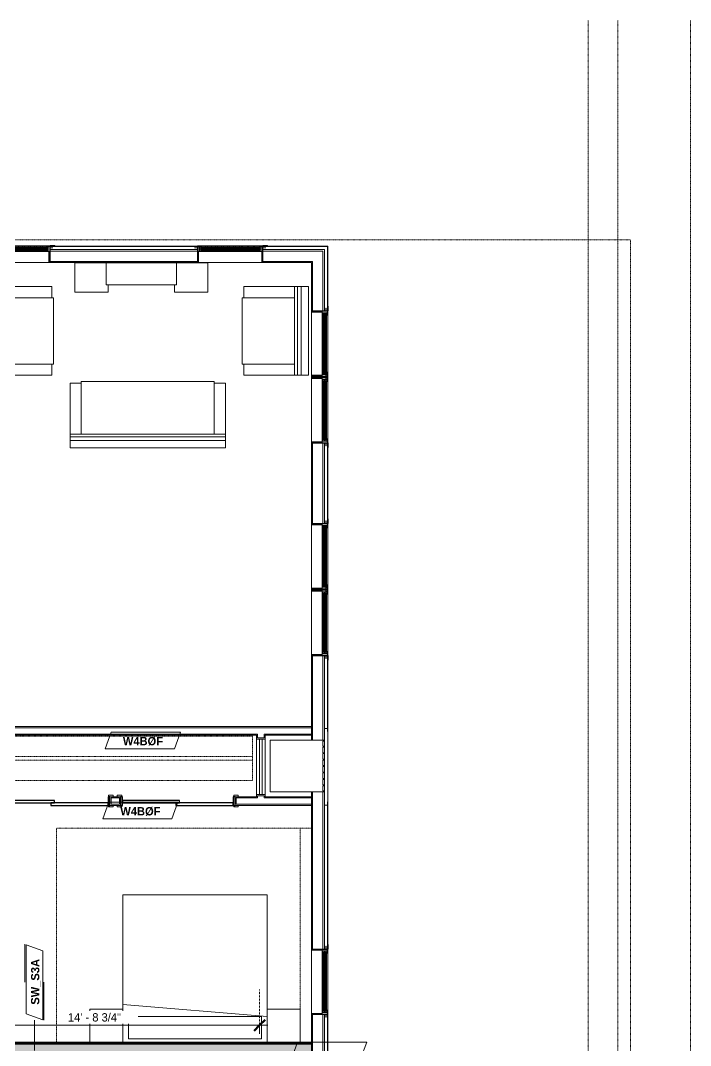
# Model space of a CAD drawing. Header units: inches. Extents: x -4010 to -1872, y 9846 to 12241.
# Drawn here: x -2234 to -1872, y 11686 to 12241 of the extents above; entities that cross this region are included whole.
import ezdxf

# ---------------------------------------------------------------- set-up
doc = ezdxf.new("R2010")
doc.units = ezdxf.units.IN
doc.header["$MEASUREMENT"] = 0
for name, pattern in [('Aligning Line 1_8_', [0.25, 0.125, -0.125]), ('Aligning Line 1_8__2_', [0.25, 0.125, -0.125]), ('Dash', [0.25, 0.125, -0.125]), ('Dash 3_32_', [0.1875, 0.09375, -0.09375])]:
    doc.linetypes.add(name, pattern=pattern)
for name, color, linetype, lineweight in [('0-1', 7, 'Continuous', 5), ('0-2', 7, 'Continuous', 9), ('A-ANNO-DIMS', 211, 'Continuous', 9), ('A-ANNO-DIMS-48', 211, 'Continuous', 9), ('A-DETL-1', 90, 'Dash 3_32_', 18), ('A-DETL-GENF-HDLN-1', 7, 'Dash', 9), ('A-DETL-GENF-HDLN-2', 1, 'Continuous', 18), ('A-DOOR-3', 31, 'Continuous', 9), ('A-DOOR-4', 31, 'Continuous', 30), ('A-DOOR-FRAM-3', 31, 'Continuous', 30), ('A-GENM-1', 7, 'Continuous', 9), ('A-GLAZ', 151, 'Continuous', 18), ('A-GLAZ-1', 10, 'Continuous', 30), ('A-GLAZ-2', 7, 'Continuous', 9), ('A-WALL', 113, 'Continuous', 18), ('A-WALL-1', 7, 'Continuous', 9), ('A-WALL-2', 250, 'Continuous', 18), ('A-WALL-3', 113, 'Continuous', 9), ('A-WALL-IDEN', 211, 'Continuous', 9), ('G-ANNO-SYMB-1', 147, 'Aligning Line 1_8_', 9), ('G-ANNO-SYMB-2', 147, 'Aligning Line 1_8__2_', 9), ('I-FURN', 30, 'Continuous', 9), ('I-FURN-HDLN', 30, 'Dash', 9), ('I-WALL-2', 241, 'Continuous', 5), ('I-WALL-3', 7, 'Continuous', 9), ('Q-CASE', 31, 'Continuous', 9), ('Q-CASE-HDLN', 31, 'Dash', 9)]:
    doc.layers.add(name, color=color, linetype=linetype, lineweight=lineweight)
doc.styles.add('Century Gothic', font='ufonts.com_century-gothic.ttf', dxfattribs={"height": 4.5})
doc.styles.add('Century Gothic_B', font='GOTHICB.TTF', dxfattribs={"height": 4.5})
doc.dimstyles.new('OD_1__HACK_2', dxfattribs={"dimscale": 12, "dimtxt": 4.698757, "dimasz": 0.5, "dimexe": 0.375, "dimexo": 0.25, "dimgap": 0.0625, "dimtad": 1, "dimdec": 4, "dimrnd": 0.0625, "dimzin": 3, "dimdsep": 46, "dimlunit": 4, "dimtxsty": 'Century Gothic', "dimblk1": 'OBLIQUE', "dimblk2": 'OBLIQUE', "dimsah": 1, "dimcen": 0.09, "dimdle": 0.375, "dimazin": 0, "dimtfac": 1, "dimtdec": 4, "dimtix": 1, "dimtmove": 0, "dimatfit": 3, "dimfxl": 1, "dimtvp": 1, "dimtfill": 1, "dimfrac": 2, "dimtolj": 1, "dimtzin": 0, "dimarcsym": 2})

# ---------------------------------------------------------------- blocks, each defined once
blk = doc.blocks.new('Perforated Panel at Magic-Pak - hvac panel - 3rd floor-2505075-UNITS PLANS - 3RD FLOOR')
at = {"layer": 'A-GLAZ-2'}
for p, q in [((19.01, 4.44), (-19.01, 4.44)), ((-19.01, 4.37), (19.01, 4.37))]:
    blk.add_line(p, q, dxfattribs=at)
blk = doc.blocks.new('Window-Double_Hung-Marvin-Essential - ESDH3066 - 3rd floor-3033826-UNITS PLANS - 3RD FLOOR')
at = {"layer": 'A-DETL-GENF-HDLN-1'}
blk.add_line((16.1, 4.47), (-16.5, 4.47), dxfattribs=at)
at = {"layer": 'A-DETL-GENF-HDLN-2'}
for p, q in [((-19.25, 3.48), (-19.25, 3.44)), ((-17.75, 3.48), (-19.25, 3.48)), ((-19.25, 3.44), (-17.9, 3.44)), ((-17.9, 3.44), (-17.9, 3.33)), ((-17.9, 3.33), (-17.75, 3.33)), ((-17.75, 4.53), (-17.16, 4.53)), ((-17.75, 4.53), (-17.75, 1.44)), ((-16.72, 1.44), (-17.75, 1.44)), ((-17.08, 4.12), (-17.16, 4.53)), ((-17.13, 1.41), (-17.13, -4.44)), ((-17.08, 4.12), (-16.19, 4.12)), ((-16.85, 4.5), (-16.85, 4.12)), ((-16.3, 4.5), (-16.85, 4.5)), ((-16.38, 4.02), (-16.72, 4.02)), ((-16.72, 4.02), (-16.72, 1.44)), ((-15.34, 3.94), (-16.56, 3.94)), ((-16.56, 3), (-16.56, 3.94)), ((-16.56, 3), (-15.34, 3)), ((-15.34, 2.72), (-16.56, 2.72)), ((-16.56, 1.78), (-16.56, 2.72)), ((-16.56, 1.78), (-15.34, 1.78)), ((-16.38, 4.12), (-16.38, 4.02)), ((-16.3, 4.26), (-16.3, 4.5)), ((-16.18, 4.26), (-16.3, 4.26)), ((-16.19, 4.22), (-16.1, 4.22)), ((-16.19, 4.12), (-16.19, 4.22)), ((-16.18, 4.47), (-16.1, 4.47)), ((-16.18, 4.47), (-16.18, 4.26)), ((-16.1, 4.22), (-16.1, 4.47)), ((-15.94, 3.12), (-15.94, 3.84)), ((-15.94, 3.84), (-15.28, 3.84)), ((-15.28, 3.12), (-15.94, 3.12)), ((-15.94, 1.9), (-15.94, 2.62)), ((-15.94, 2.62), (-15.28, 2.62)), ((-15.28, 1.9), (-15.94, 1.9)), ((-15.84, 3.13), (-15.84, 3.82)), ((-15.84, 1.91), (-15.84, 2.6)), ((-15.54, 3.26), (-15.54, 3.7)), ((-15.54, 2.04), (-15.54, 2.48)), ((-15.34, 3.94), (-15.28, 3.88)), ((-15.34, 3), (-15.28, 3.06)), ((-15.34, 2.72), (-15.28, 2.66)), ((-15.34, 1.78), (-15.28, 1.84)), ((-15.28, 3.84), (-15.28, 3.88)), ((-15.28, 3.06), (-15.28, 3.12)), ((-15.28, 2.62), (-15.28, 2.66)), ((-15.28, 1.84), (-15.28, 1.9)), ((15.34, 3.94), (15.28, 3.88)), ((15.28, 3.84), (15.28, 3.88)), ((15.94, 3.84), (15.28, 3.84)), ((15.28, 3.06), (15.28, 3.12)), ((15.28, 3.12), (15.94, 3.12)), ((15.34, 3), (15.28, 3.06)), ((15.34, 2.72), (15.28, 2.66)), ((15.28, 2.62), (15.28, 2.66)), ((15.94, 2.62), (15.28, 2.62)), ((15.28, 1.84), (15.28, 1.9)), ((15.28, 1.9), (15.94, 1.9)), ((15.34, 1.78), (15.28, 1.84)), ((15.34, 3.94), (16.56, 3.94)), ((16.56, 3), (15.34, 3)), ((15.34, 2.72), (16.56, 2.72)), ((16.56, 1.78), (15.34, 1.78)), ((15.54, 3.26), (15.54, 3.7)), ((15.54, 2.04), (15.54, 2.48)), ((15.84, 3.13), (15.84, 3.82)), ((15.84, 1.91), (15.84, 2.6)), ((15.94, 3.12), (15.94, 3.84)), ((15.94, 1.9), (15.94, 2.62)), ((16.18, 4.47), (16.1, 4.47)), ((16.1, 4.22), (16.1, 4.47)), ((16.19, 4.22), (16.1, 4.22)), ((16.18, 4.47), (16.18, 4.26)), ((16.18, 4.26), (16.3, 4.26)), ((16.19, 4.12), (16.19, 4.22)), ((17.08, 4.12), (16.19, 4.12)), ((16.3, 4.26), (16.3, 4.5)), ((16.3, 4.5), (16.85, 4.5)), ((16.38, 4.12), (16.38, 4.02)), ((16.38, 4.02), (16.72, 4.02)), ((16.56, 3), (16.56, 3.94)), ((16.56, 1.78), (16.56, 2.72)), ((16.72, 4.02), (16.72, 1.44)), ((16.72, 1.44), (17.75, 1.44)), ((16.85, 4.5), (16.85, 4.12)), ((17.08, 4.12), (17.16, 4.53)), ((17.12, -4.44), (17.12, 1.41)), ((17.75, 4.53), (17.16, 4.53)), ((17.75, 4.53), (17.75, 1.44)), ((17.75, 3.48), (19.25, 3.48)), ((17.9, 3.33), (17.75, 3.33)), ((17.9, 3.44), (17.9, 3.33)), ((19.25, 3.44), (17.9, 3.44)), ((19.25, 3.48), (19.25, 3.44)), ((-17.13, -4.44), (-17.75, -4.44)), ((17.12, -4.44), (17.75, -4.44))]:
    blk.add_line(p, q, dxfattribs=at)
at = {"layer": 'A-GLAZ'}
for p, q in [((15.84, 3.82), (-15.84, 3.82)), ((15.84, 3.7), (-15.84, 3.7)), ((15.84, 3.26), (-15.84, 3.26)), ((15.84, 3.13), (-15.84, 3.13)), ((15.84, 2.6), (-15.84, 2.6)), ((15.84, 2.48), (-15.84, 2.48)), ((15.84, 2.04), (-15.84, 2.04)), ((15.84, 1.91), (-15.84, 1.91))]:
    blk.add_line(p, q, dxfattribs=at)
at = {"layer": 'A-GLAZ-1'}
for p, q in [((-17.75, 4.53), (-17.75, 1.44)), ((-17.75, 1.41), (-17.75, -4.44)), ((17.75, 1.44), (17.75, 4.53)), ((17.75, -4.44), (17.75, 1.41))]:
    blk.add_line(p, q, dxfattribs=at)
at = {"layer": 'A-GLAZ-2'}
for p, q in [((17.75, 4.53), (-17.75, 4.53)), ((-17.75, 1.44), (17.75, 1.44)), ((20.27, 4.69), (17.75, 4.69)), ((17.75, 4.69), (17.75, 4.53)), ((17.75, 4.44), (20.27, 4.44)), ((20.27, 4.44), (20.27, 4.69)), ((-17.75, -4.44), (17.75, -4.44))]:
    blk.add_line(p, q, dxfattribs=at)
blk = doc.blocks.new('V-Series_EWC4_SPVU_RFA_2015 - 2ND AND 3RD FLOOR-2226480-UNITS PLANS - 3RD FLOOR')
at = {"layer": 'A-GENM-1'}
for p, q in [((-3829.54, 11738.59), (-3858.97, 11738.59)), ((-3858.97, 11738.59), (-3858.97, 11738.15)), ((-3858.97, 11735.36), (-3858.97, 11738.15)), ((-3858.97, 11738.15), (-3857.97, 11738.15)), ((-3857.97, 11738.15), (-3857.97, 11735.36)), ((-3829.54, 11710.71), (-3829.54, 11738.59)), ((-3857.97, 11735.36), (-3858.97, 11735.36)), ((-3858.97, 11735.36), (-3858.97, 11734.86)), ((-3858.97, 11731.87), (-3858.97, 11734.86)), ((-3858.97, 11734.86), (-3857.97, 11734.86)), ((-3857.97, 11731.87), (-3858.97, 11731.87)), ((-3858.97, 11731.87), (-3858.97, 11731.37)), ((-3858.97, 11728.39), (-3858.97, 11731.37)), ((-3858.97, 11731.37), (-3857.97, 11731.37)), ((-3857.97, 11734.86), (-3857.97, 11731.87)), ((-3857.97, 11731.37), (-3857.97, 11728.39)), ((-3857.97, 11728.39), (-3858.97, 11728.39)), ((-3858.97, 11728.39), (-3858.97, 11727.89)), ((-3858.97, 11724.9), (-3858.97, 11727.89)), ((-3858.97, 11727.89), (-3857.97, 11727.89)), ((-3857.97, 11727.89), (-3857.97, 11724.9)), ((-3857.97, 11724.9), (-3858.97, 11724.9)), ((-3858.97, 11724.9), (-3858.97, 11724.4)), ((-3858.97, 11721.42), (-3858.97, 11724.4)), ((-3858.97, 11724.4), (-3857.97, 11724.4)), ((-3857.97, 11721.42), (-3858.97, 11721.42)), ((-3858.97, 11721.42), (-3858.97, 11720.92)), ((-3858.97, 11717.93), (-3858.97, 11720.92)), ((-3858.97, 11720.92), (-3857.97, 11720.92)), ((-3857.97, 11724.4), (-3857.97, 11721.42)), ((-3857.97, 11720.92), (-3857.97, 11717.93)), ((-3857.97, 11717.93), (-3858.97, 11717.93)), ((-3858.97, 11717.93), (-3858.97, 11717.43)), ((-3858.97, 11714.45), (-3858.97, 11717.43)), ((-3858.97, 11717.43), (-3857.97, 11717.43)), ((-3857.97, 11714.45), (-3858.97, 11714.45)), ((-3858.97, 11714.45), (-3858.97, 11713.95)), ((-3857.97, 11717.43), (-3857.97, 11714.45)), ((-3858.97, 11711.15), (-3858.97, 11713.95)), ((-3858.97, 11713.95), (-3857.97, 11713.95)), ((-3857.97, 11711.15), (-3858.97, 11711.15)), ((-3858.97, 11711.15), (-3858.97, 11710.71)), ((-3858.97, 11710.71), (-3829.54, 11710.71)), ((-3857.97, 11713.95), (-3857.97, 11711.15))]:
    blk.add_line(p, q, dxfattribs=at)
blk = doc.blocks.new('Window-Double_Hung-Marvin-Essential - ESDH3066 - 3rd floor-3033828-UNITS PLANS - 3RD FLOOR')
at = {"layer": 'A-DETL-GENF-HDLN-1'}
blk.add_line((16.1, -4.47), (-16.5, -4.47), dxfattribs=at)
at = {"layer": 'A-DETL-GENF-HDLN-2'}
for p, q in [((-17.13, 4.44), (-17.75, 4.44)), ((-17.13, -1.41), (-17.13, 4.44)), ((17.12, 4.44), (17.75, 4.44)), ((17.12, 4.44), (17.12, -1.41)), ((-19.25, -3.48), (-19.25, -3.44)), ((-19.25, -3.44), (-17.9, -3.44)), ((-17.75, -3.48), (-19.25, -3.48)), ((-17.9, -3.44), (-17.9, -3.33)), ((-17.9, -3.33), (-17.75, -3.33)), ((-16.72, -1.44), (-17.75, -1.44)), ((-17.75, -4.53), (-17.75, -1.44)), ((-17.75, -4.53), (-17.16, -4.53)), ((-17.08, -4.12), (-17.16, -4.53)), ((-17.08, -4.12), (-16.19, -4.12)), ((-16.85, -4.5), (-16.85, -4.12)), ((-16.3, -4.5), (-16.85, -4.5)), ((-16.72, -4.02), (-16.72, -1.44)), ((-16.38, -4.02), (-16.72, -4.02)), ((-16.56, -1.78), (-15.34, -1.78)), ((-16.56, -1.78), (-16.56, -2.72)), ((-15.34, -2.72), (-16.56, -2.72)), ((-16.56, -3), (-15.34, -3)), ((-16.56, -3), (-16.56, -3.94)), ((-15.34, -3.94), (-16.56, -3.94)), ((-16.38, -4.12), (-16.38, -4.02)), ((-16.18, -4.26), (-16.3, -4.26)), ((-16.3, -4.26), (-16.3, -4.5)), ((-16.19, -4.12), (-16.19, -4.22)), ((-16.19, -4.22), (-16.1, -4.22)), ((-16.18, -4.47), (-16.18, -4.26)), ((-16.18, -4.47), (-16.1, -4.47)), ((-16.1, -4.22), (-16.1, -4.47)), ((-15.28, -1.9), (-15.94, -1.9)), ((-15.94, -1.9), (-15.94, -2.62)), ((-15.94, -2.62), (-15.28, -2.62)), ((-15.28, -3.12), (-15.94, -3.12)), ((-15.94, -3.12), (-15.94, -3.84)), ((-15.94, -3.84), (-15.28, -3.84)), ((-15.84, -1.91), (-15.84, -2.6)), ((-15.84, -3.13), (-15.84, -3.82)), ((-15.54, -2.04), (-15.54, -2.48)), ((-15.54, -3.26), (-15.54, -3.7)), ((-15.34, -1.78), (-15.28, -1.84)), ((-15.34, -2.72), (-15.28, -2.66)), ((-15.34, -3), (-15.28, -3.06)), ((-15.34, -3.94), (-15.28, -3.88)), ((-15.28, -1.84), (-15.28, -1.9)), ((-15.28, -2.62), (-15.28, -2.66)), ((-15.28, -3.06), (-15.28, -3.12)), ((-15.28, -3.84), (-15.28, -3.88)), ((15.34, -1.78), (15.28, -1.84)), ((15.28, -1.84), (15.28, -1.9)), ((15.28, -1.9), (15.94, -1.9)), ((15.28, -2.62), (15.28, -2.66)), ((15.94, -2.62), (15.28, -2.62)), ((15.34, -2.72), (15.28, -2.66)), ((15.34, -3), (15.28, -3.06)), ((15.28, -3.06), (15.28, -3.12)), ((15.28, -3.12), (15.94, -3.12)), ((15.28, -3.84), (15.28, -3.88)), ((15.94, -3.84), (15.28, -3.84)), ((15.34, -3.94), (15.28, -3.88)), ((16.56, -1.78), (15.34, -1.78)), ((15.34, -2.72), (16.56, -2.72)), ((16.56, -3), (15.34, -3)), ((15.34, -3.94), (16.56, -3.94)), ((15.54, -2.04), (15.54, -2.48)), ((15.54, -3.26), (15.54, -3.7)), ((15.84, -1.91), (15.84, -2.6)), ((15.84, -3.13), (15.84, -3.82)), ((15.94, -1.9), (15.94, -2.62)), ((15.94, -3.12), (15.94, -3.84)), ((16.19, -4.22), (16.1, -4.22)), ((16.1, -4.22), (16.1, -4.47)), ((16.18, -4.47), (16.1, -4.47)), ((16.18, -4.47), (16.18, -4.26)), ((16.18, -4.26), (16.3, -4.26)), ((17.08, -4.12), (16.19, -4.12)), ((16.19, -4.12), (16.19, -4.22)), ((16.3, -4.26), (16.3, -4.5)), ((16.3, -4.5), (16.85, -4.5)), ((16.38, -4.12), (16.38, -4.02)), ((16.38, -4.02), (16.72, -4.02)), ((16.56, -1.78), (16.56, -2.72)), ((16.56, -3), (16.56, -3.94)), ((16.72, -4.02), (16.72, -1.44)), ((16.72, -1.44), (17.75, -1.44)), ((16.85, -4.5), (16.85, -4.12)), ((17.08, -4.12), (17.16, -4.53)), ((17.75, -4.53), (17.16, -4.53)), ((17.75, -4.53), (17.75, -1.44)), ((17.9, -3.33), (17.75, -3.33)), ((17.75, -3.48), (19.25, -3.48)), ((17.9, -3.44), (17.9, -3.33)), ((19.25, -3.44), (17.9, -3.44)), ((19.25, -3.48), (19.25, -3.44))]:
    blk.add_line(p, q, dxfattribs=at)
at = {"layer": 'A-GLAZ'}
for p, q in [((15.84, -1.91), (-15.84, -1.91)), ((15.84, -2.04), (-15.84, -2.04)), ((15.84, -2.48), (-15.84, -2.48)), ((15.84, -2.6), (-15.84, -2.6)), ((15.84, -3.13), (-15.84, -3.13)), ((15.84, -3.26), (-15.84, -3.26)), ((15.84, -3.7), (-15.84, -3.7)), ((15.84, -3.82), (-15.84, -3.82))]:
    blk.add_line(p, q, dxfattribs=at)
at = {"layer": 'A-GLAZ-1'}
for p, q in [((-17.75, -1.41), (-17.75, 4.44)), ((17.75, 4.44), (17.75, -1.41)), ((-17.75, -4.53), (-17.75, -1.44)), ((17.75, -1.44), (17.75, -4.53))]:
    blk.add_line(p, q, dxfattribs=at)
at = {"layer": 'A-GLAZ-2'}
for p, q in [((-17.75, 4.44), (17.75, 4.44)), ((-17.75, -1.44), (17.75, -1.44)), ((17.75, -4.53), (-17.75, -4.53)), ((17.75, -4.44), (20.27, -4.44)), ((17.75, -4.69), (17.75, -4.53)), ((20.27, -4.69), (17.75, -4.69)), ((20.27, -4.44), (20.27, -4.69))]:
    blk.add_line(p, q, dxfattribs=at)
blk = doc.blocks.new('CTR - 1st Phase - Shell_rvt-1-UNITS PLANS - 3RD FLOOR')
at = {"layer": 'A-WALL-1'}
for p, q in [((-2218.23, 12115.59), (-2218.23, 12115.56)), ((-2138.53, 12118.59), (-2215.71, 12118.59)), ((-2138.53, 12115.56), (-2138.53, 12115.59)), ((-2103.03, 12115.59), (-2103.03, 12115.56)), ((-2067.92, 12118.59), (-2100.51, 12118.59)), ((-2067.92, 12118.34), (-2067.92, 12118.59)), ((-2067.92, 12109.71), (-2067.92, 12118.34)), ((-2218.23, 12109.71), (-2187.87, 12109.71)), ((-2149.87, 12109.71), (-2138.53, 12109.71)), ((-2103.03, 12109.71), (-2076.8, 12109.71)), ((-2076.8, 12109.71), (-2076.8, 12083.48)), ((-2067.92, 12086), (-2067.92, 12109.71)), ((-2070.95, 12083.48), (-2070.92, 12083.48)), ((-2076.8, 12047.98), (-2076.8, 12047.48)), ((-2070.92, 12047.98), (-2070.95, 12047.98)), ((-2070.95, 12047.48), (-2070.92, 12047.48)), ((-2067.92, 12047.48), (-2067.92, 12047.98)), ((-2076.8, 12011.98), (-2076.8, 11968.28)), ((-2070.92, 12011.98), (-2070.95, 12011.98)), ((-2067.92, 11970.8), (-2067.92, 12009.46)), ((-2070.95, 11968.28), (-2070.92, 11968.28)), ((-2076.8, 11932.78), (-2076.8, 11932.28)), ((-2070.92, 11932.78), (-2070.95, 11932.78)), ((-2070.95, 11932.28), (-2070.92, 11932.28)), ((-2067.92, 11932.28), (-2067.92, 11932.78)), ((-2076.8, 11896.78), (-2076.8, 11850.93)), ((-2070.92, 11896.78), (-2070.95, 11896.78)), ((-2067.92, 11855.6), (-2067.92, 11894.26)), ((-2069.67, 11850.93), (-2069.67, 11857.35)), ((-2069.67, 11857.35), (-2068.17, 11857.35)), ((-2068.17, 11857.35), (-2068.17, 11855.6)), ((-2068.17, 11855.6), (-2067.92, 11855.6)), ((-2076.8, 11850.93), (-2069.67, 11850.93)), ((-2076.8, 11823.05), (-2076.8, 11737.88)), ((-2069.67, 11823.05), (-2076.8, 11823.05)), ((-2069.67, 11815.83), (-2069.67, 11823.05)), ((-2068.17, 11815.83), (-2069.67, 11815.83)), ((-2067.92, 11817.58), (-2068.17, 11817.58)), ((-2068.17, 11817.58), (-2068.17, 11815.83)), ((-2067.92, 11740.4), (-2067.92, 11817.58)), ((-2070.95, 11737.88), (-2070.92, 11737.88)), ((-2076.8, 11702.38), (-2076.8, 11661.08)), ((-2070.92, 11702.38), (-2070.95, 11702.38)), ((-2067.92, 11663.6), (-2067.92, 11702.38))]:
    blk.add_line(p, q, dxfattribs=at)
at = {"layer": 'A-WALL-2'}
for p, q in [((-2138.53, 12118.34), (-2218.23, 12118.34)), ((-2138.53, 12116.84), (-2218.23, 12116.84)), ((-2138.53, 12115.84), (-2218.23, 12115.84)), ((-2068.17, 12118.34), (-2103.03, 12118.34)), ((-2069.67, 12116.84), (-2103.03, 12116.84)), ((-2070.67, 12115.84), (-2103.03, 12115.84)), ((-2070.67, 12115.84), (-2070.67, 12110.34)), ((-2069.67, 12116.84), (-2069.67, 12115.84)), ((-2069.67, 12115.84), (-2069.67, 12109.71)), ((-2068.17, 12118.34), (-2068.17, 12116.84)), ((-2068.17, 12116.84), (-2068.17, 12109.71)), ((-2138.53, 12110.34), (-2218.23, 12110.34)), ((-2076.17, 12110.34), (-2103.03, 12110.34)), ((-2076.17, 12110.34), (-2076.17, 12109.71)), ((-2076.17, 12083.48), (-2076.17, 12109.71)), ((-2070.67, 12110.34), (-2070.67, 12109.71)), ((-2070.67, 12083.48), (-2070.67, 12109.71)), ((-2069.67, 12083.48), (-2069.67, 12109.71)), ((-2068.17, 12083.48), (-2068.17, 12109.71)), ((-2076.17, 12047.48), (-2076.17, 12047.98)), ((-2070.67, 12047.48), (-2070.67, 12047.98)), ((-2069.67, 12047.48), (-2069.67, 12047.98)), ((-2068.17, 12047.48), (-2068.17, 12047.98)), ((-2076.17, 11968.28), (-2076.17, 12011.98)), ((-2070.67, 11968.28), (-2070.67, 12011.98)), ((-2069.67, 11968.28), (-2069.67, 12011.98)), ((-2068.17, 11968.28), (-2068.17, 12011.98)), ((-2076.17, 11932.28), (-2076.17, 11932.78)), ((-2070.67, 11932.28), (-2070.67, 11932.78)), ((-2069.67, 11932.28), (-2069.67, 11932.78)), ((-2068.17, 11932.28), (-2068.17, 11932.78)), ((-2076.17, 11850.93), (-2076.17, 11896.78)), ((-2070.67, 11850.93), (-2070.67, 11896.78)), ((-2069.67, 11857.35), (-2069.67, 11896.78)), ((-2068.17, 11857.35), (-2068.17, 11896.78)), ((-2076.17, 11737.88), (-2076.17, 11823.05)), ((-2070.67, 11737.88), (-2070.67, 11823.05)), ((-2069.67, 11737.88), (-2069.67, 11815.83)), ((-2068.17, 11737.88), (-2068.17, 11815.83)), ((-2076.17, 11661.08), (-2076.17, 11702.38)), ((-2070.67, 11661.08), (-2070.67, 11702.38)), ((-2069.67, 11661.08), (-2069.67, 11702.38)), ((-2068.17, 11661.08), (-2068.17, 11702.38))]:
    blk.add_line(p, q, dxfattribs=at)
at = {"layer": 'G-ANNO-SYMB-1'}
blk.add_line((-1926.95, 12240.78), (-1926.95, 9846.24), dxfattribs=at)
at = {"layer": '0-2'}
for p in [(-2235.98, 12114.15), (-2120.78, 12114.15)]:
    blk.add_blockref('Window-Double_Hung-Marvin-Essential - ESDH3066 - 3rd floor-3033826-UNITS PLANS - 3RD FLOOR', p, dxfattribs=at)
for name, p, rotation in [('Window-Double_Hung-Marvin-Essential - ESDH3066 - 3rd floor-3033828-UNITS PLANS - 3RD FLOOR', (-2072.36, 12065.73), 89.99999999999991), ('Window-Double_Hung-Marvin-Essential - ESDH3066 - 3rd floor-3033826-UNITS PLANS - 3RD FLOOR', (-2072.36, 12029.73), 269.9999999999999), ('Window-Double_Hung-Marvin-Essential - ESDH3066 - 3rd floor-3033828-UNITS PLANS - 3RD FLOOR', (-2072.36, 11950.53), 89.99999999999991), ('Window-Double_Hung-Marvin-Essential - ESDH3066 - 3rd floor-3033826-UNITS PLANS - 3RD FLOOR', (-2072.36, 11914.53), 269.9999999999999), ('Perforated Panel at Magic-Pak - hvac panel - 3rd floor-2505075-UNITS PLANS - 3RD FLOOR', (-2072.36, 11836.59), 269.9999999999999), ('V-Series_EWC4_SPVU_RFA_2015 - 2ND AND 3RD FLOOR-2226480-UNITS PLANS - 3RD FLOOR', (-5928.65, 23561.64), 180), ('Window-Double_Hung-Marvin-Essential - ESDH3066 - 3rd floor-3033828-UNITS PLANS - 3RD FLOOR', (-2072.36, 11720.13), 89.99999999999991)]:
    blk.add_blockref(name, p, dxfattribs=dict(at, rotation=rotation))
blk = doc.blocks.new('CTR - 1st Phase - Common Walls_rvt-1-UNITS PLANS - 3RD FLOOR')
at = {"layer": 'I-WALL-2'}
for points in [[(-2438.37, 11686.3), (-2076.17, 11686.3), (-2076.17, 11686.8), (-2438.87, 11686.8)], [(-2437.99, 11686.8), (-2076.17, 11686.8), (-2076.17, 11687.43), (-2322.22, 11687.43), (-2322.22, 11687.24), (-2370.22, 11687.24), (-2370.22, 11687.43), (-2438.62, 11687.43)], [(-2435.66, 11680.8), (-2076.17, 11680.8), (-2076.17, 11686.3), (-2438.37, 11686.3), (-2435.06, 11682.99), (-2437.25, 11680.8)]]:
    blk.add_hatch(color=256, dxfattribs=at).paths.add_polyline_path(points, flags=0)
at = {"layer": 'A-WALL-2'}
for p, q in [((-2076.17, 11686.8), (-2437.99, 11686.8)), ((-2076.17, 11686.3), (-2437.49, 11686.3))]:
    blk.add_line(p, q, dxfattribs=at)
at = {"layer": 'G-ANNO-SYMB-1'}
for p, q in [((-1910.96, 12240.78), (-1910.96, 9846.24)), ((-1871.64, 12240.78), (-1871.64, 11070.38))]:
    blk.add_line(p, q, dxfattribs=at)
at = {"layer": 'I-WALL-3'}
for p, q in [((-2076.17, 11687.43), (-2322.22, 11687.43)), ((-2076.17, 11678.55), (-2076.17, 11687.43))]:
    blk.add_line(p, q, dxfattribs=at)
blk = doc.blocks.new('CTR - 1st Phase -Stairs _ Elevators_rvt-1-UNITS PLANS - 3RD FLOOR')
at = {"layer": 'G-ANNO-SYMB-1'}
blk.add_line((-1910.96, 12240.78), (-1910.96, 9846.24), dxfattribs=at)
blk = doc.blocks.new('CTR - 1st Phase - Structure_rvt-1-UNITS PLANS - 3RD FLOOR')
at = {"layer": 'G-ANNO-SYMB-2'}
for p, q in [((-1910.96, 12240.78), (-1910.96, 9846.24)), ((-1904.06, 12122.03), (-3864.19, 12122.03)), ((-1904.06, 12122.03), (-1904.06, 9867.01))]:
    blk.add_line(p, q, dxfattribs=at)
blk = doc.blocks.new('083100 - Access Doors and Panels - Type 1 - 083100 - Access Doors and Panels - Type 1-3934919-UNITS PLANS - 3RD FLOOR')
at = {"layer": 'A-DOOR-3'}
for p, q in [((15, 0.75), (-15, 0.75)), ((-15, 0.75), (-15, -0.75)), ((15, -0.75), (15, 0.75)), ((-15, -0.75), (15, -0.75))]:
    blk.add_line(p, q, dxfattribs=at)
blk = doc.blocks.new('SLIDING - FLUSH - 5-0 x 6-8-3934327-UNITS PLANS - 3RD FLOOR')
at = {"layer": 'A-DOOR-3'}
for p, q in [((-30.25, 3), (-32.75, 3)), ((-32.75, 3), (-32.75, 2.25)), ((-32.75, 2.25), (-30.25, 2.25)), ((-30.25, 2.25), (-30.25, 3)), ((30.25, 3), (30.25, 2.25)), ((32.75, 3), (30.25, 3)), ((30.25, 2.25), (32.75, 2.25)), ((32.75, 2.25), (32.75, 3)), ((-30.25, -2.5), (-32.75, -2.5)), ((-32.75, -2.5), (-32.75, -3.25)), ((-32.75, -3.25), (-30.25, -3.25)), ((-30.25, -3.25), (-30.25, -2.5)), ((32.75, -2.5), (30.25, -2.5)), ((30.25, -2.5), (30.25, -3.25)), ((30.25, -3.25), (32.75, -3.25)), ((32.75, -3.25), (32.75, -2.5))]:
    blk.add_line(p, q, dxfattribs=at)
at = {"layer": 'A-DOOR-4'}
for p, q in [((1, 2.25), (-30, 2.25)), ((-30, 2.25), (-30, 0.88)), ((-30, 0.88), (1, 0.88)), ((30, 0.88), (-1, 0.88)), ((-1, 0.88), (-1, -0.5)), ((1, 0.88), (1, 2.25)), ((30, -0.5), (30, 0.88)), ((-1, -0.5), (30, -0.5))]:
    blk.add_line(p, q, dxfattribs=at)
at = {"layer": 'A-DOOR-FRAM-3'}
for p, q in [((-30, 2.25), (-31, 2.25)), ((-31, 2.25), (-31, -2.5)), ((-30, -2.5), (-30, 2.25)), ((31, 2.25), (30, 2.25)), ((30, 2.25), (30, -2.5)), ((31, -2.5), (31, 2.25)), ((-31, -2.5), (-30, -2.5)), ((30, -2.5), (31, -2.5))]:
    blk.add_line(p, q, dxfattribs=at)
blk = doc.blocks.new('Entertainment_Center_14771 - Entertainment_Center_14771-V69-UNITS PLANS - 3RD FLOOR')
at = {"layer": 'I-FURN'}
for p, q in [((-36, 6), (-36, 6.12)), ((-19, 6), (-36, 6)), ((-19, 6), (-36, 6)), ((-36, 6), (-36, -10)), ((-19, 6.12), (19, 6.12)), ((-19, 6), (-19, 6.12)), ((19, 6), (-19, 6)), ((19, 6), (-19, 6)), ((-19, 6), (-19, -6)), ((19, 6.12), (19, 6)), ((36, 6), (19, 6)), ((19, -6), (19, 6)), ((36, 6), (19, 6)), ((36, 6), (36, 6.12)), ((36, -10), (36, 6)), ((-36, -10), (-18, -10)), ((-35.34, -10), (-35.34, -10.03)), ((-35.34, -10.03), (-34.85, -10.03)), ((-34.85, -10.03), (-34.85, -10)), ((-19.66, -10), (-19.66, -10.03)), ((-19.66, -10.03), (-18.66, -10.03)), ((-19, -6), (19, -6)), ((-18.66, -10.03), (-18.66, -10)), ((-18, -10), (-18, -6)), ((18, -6), (18, -10)), ((18, -10), (36, -10)), ((18.66, -10), (18.66, -10.03)), ((18.66, -10.03), (19.66, -10.03)), ((19.66, -10.03), (19.66, -10)), ((34.85, -10), (34.85, -10.03)), ((34.85, -10.03), (35.34, -10.03)), ((35.34, -10.03), (35.34, -10))]:
    blk.add_line(p, q, dxfattribs=at)
blk = doc.blocks.new('Couch-Both_Arms-Generic - 1-1352606-UNITS PLANS - 3RD FLOOR')
at = {"layer": 'I-FURN'}
for p, q in [((42, 17.5), (-42, 17.5)), ((-42, 17.5), (-42, 13.5)), ((42, 13.5), (42, 17.5)), ((-42, 13.5), (42, 13.5)), ((42, 13.5), (-42, 13.5)), ((-42, 13.5), (-42, 10)), ((-42, 11.5), (42, 11.5)), ((42, 10), (42, 13.5)), ((-42, 10), (-42, -17.5)), ((-42, 10), (42, 10)), ((-36, -17.5), (-36, 10)), ((36, 10), (36, -17.5)), ((42, -17.5), (42, 10)), ((-42, -17.5), (-36, -17.5)), ((-36, -17.5), (-36, -18.5)), ((-36, -18.5), (36, -18.5)), ((36, -18.5), (36, -17.5)), ((36, -17.5), (42, -17.5))]:
    blk.add_line(p, q, dxfattribs=at)
blk = doc.blocks.new('Couch-Both_Arms-Generic - 2-1523460-UNITS PLANS - 3RD FLOOR')
at = {"layer": 'I-FURN'}
for p, q in [((-24, 17.5), (-18, 17.5)), ((-24, -10), (-24, 17.5)), ((-18, 18.5), (18, 18.5)), ((-18, 17.5), (-18, 18.5)), ((-18, 17.5), (-18, -10)), ((18, 18.5), (18, 17.5)), ((18, 17.5), (24, 17.5)), ((18, -10), (18, 17.5)), ((24, 17.5), (24, -10)), ((-24, -10), (24, -10)), ((-24, -13.5), (-24, -10)), ((24, -10), (24, -13.5)), ((-24, -11.5), (24, -11.5)), ((-24, -13.5), (24, -13.5)), ((-24, -17.5), (-24, -13.5)), ((24, -13.5), (-24, -13.5)), ((24, -13.5), (24, -17.5)), ((24, -17.5), (-24, -17.5))]:
    blk.add_line(p, q, dxfattribs=at)
blk = doc.blocks.new('Couch-Both_Arms-Generic - 2-1352635-UNITS PLANS - 3RD FLOOR')
at = {"layer": 'I-FURN'}
for p, q in [((24, 17.5), (-24, 17.5)), ((-24, 17.5), (-24, 13.5)), ((24, 13.5), (24, 17.5)), ((-24, 13.5), (24, 13.5)), ((24, 13.5), (-24, 13.5)), ((-24, 13.5), (-24, 10)), ((-24, 11.5), (24, 11.5)), ((24, 10), (24, 13.5)), ((-24, 10), (-24, -17.5)), ((-24, 10), (24, 10)), ((-18, -17.5), (-18, 10)), ((18, 10), (18, -17.5)), ((24, -17.5), (24, 10)), ((-24, -17.5), (-18, -17.5)), ((-18, -17.5), (-18, -18.5)), ((-18, -18.5), (18, -18.5)), ((18, -18.5), (18, -17.5)), ((18, -17.5), (24, -17.5))]:
    blk.add_line(p, q, dxfattribs=at)
blk = doc.blocks.new('Bed-Standard - King 78_ x 80_-V60-UNITS PLANS - 3RD FLOOR')
at = {"layer": 'I-FURN'}
for p, q in [((-28.31, 41.8), (49.69, 41.8)), ((-28.31, -38.03), (-28.31, 41.8)), ((49.69, 41.8), (49.69, -38.03)), ((49.69, -24.2), (-28.31, -17.63)), ((-25.31, -24.2), (46.69, -24.2)), ((-25.31, -36.2), (-25.31, -24.2)), ((46.69, -36.2), (46.69, -24.2)), ((-25.31, -36.2), (46.69, -36.2))]:
    blk.add_line(p, q, dxfattribs=at)
at = {"layer": 'I-FURN-HDLN'}
for p, q in [((-64.31, 77.8), (73.69, 77.8)), ((-64.31, -38.03), (-64.31, 77.8)), ((67.69, 77.8), (67.69, -38.03))]:
    blk.add_line(p, q, dxfattribs=at)
blk = doc.blocks.new('Table-Night Stand - 18_ x 18_ x 24_-V61-UNITS PLANS - 3RD FLOOR')
at = {"layer": 'I-FURN'}
for p, q in [((0.15, 0), (18.15, 0)), ((18.15, 0), (18.15, -17.83))]:
    blk.add_line(p, q, dxfattribs=at)
blk = doc.blocks.new('Table-Night Stand - 18_ x 18_ x 24_-V62-UNITS PLANS - 3RD FLOOR')
at = {"layer": 'I-FURN'}
for p, q in [((0.15, 0), (18.15, 0)), ((0.15, -17.83), (0.15, 0))]:
    blk.add_line(p, q, dxfattribs=at)
blk = doc.blocks.new('OD_CW_Closet - OD_CW_Closet-3936491-UNITS PLANS - 3RD FLOOR')
at = {"layer": 'Q-CASE-HDLN'}
for p, q in [((0.74, -24), (0.74, 0)), ((0.74, 0), (144.59, 0)), ((144.59, 0), (144.59, -24)), ((0.74, -11), (144.59, -11)), ((0.74, -13), (144.59, -13)), ((144.59, -24), (0.74, -24))]:
    blk.add_line(p, q, dxfattribs=at)
blk = doc.blocks.new('DIMBLOCK31-UNITS PLANS - 3RD FLOOR')
at = {"layer": 'A-ANNO-DIMS-48', "lineweight": 50}
for p, q in [((-2281.6, 11696.59), (-2278.6, 11699.59)), ((-2104.82, 11696.59), (-2101.82, 11699.59)), ((-2281.6, 11696.59), (-2284.6, 11693.59)), ((-2104.82, 11696.59), (-2107.82, 11693.59))]:
    blk.add_line(p, q, dxfattribs=at)
at = {"layer": 'A-ANNO-DIMS-48'}
for p, q in [((-2281.6, 11697.83), (-2281.6, 11692.09)), ((-2281.6, 11696.59), (-2281.6, 11697.83)), ((-2104.82, 11697.83), (-2104.82, 11692.09)), ((-2104.82, 11696.59), (-2104.82, 11697.83)), ((-2281.6, 11696.59), (-2100.32, 11696.59))]:
    blk.add_line(p, q, dxfattribs=at)
at = {"layer": 'A-ANNO-DIMS-48', "color": 0, "insert": (-2208.57, 11703.11), "char_height": 4.5, "width": 36.8741, "attachment_point": 1, "line_spacing_factor": 0.984502, "style": 'Century Gothic', "bg_fill": 3, "box_fill_scale": 1.25, "bg_fill_color": 256, "bg_fill_true_color": 13158600, "bg_fill_transparency": 0}
blk.add_mtext('14\' - 8 3/4"', dxfattribs=at)
blk = doc.blocks.new('_Oblique')
at = {"color": 0, "linetype": 'ByBlock', "lineweight": -2}
blk.add_line((-0.5, -0.5), (0.5, 0.5), dxfattribs=at)
blk = doc.blocks.new('Wall Tag - Arch Wall-3956453-UNITS PLANS - 3RD FLOOR')
at = {"layer": 'A-WALL-IDEN'}
for p, q in [((-0.356, 0.094), (-0.424, -0.094)), ((0.424, 0.094), (-0.356, 0.094)), ((0.356, -0.094), (0.424, 0.094)), ((-0.424, -0.094), (0.356, -0.094))]:
    blk.add_line(p, q, dxfattribs=at)
blk = doc.blocks.new('Wall Tag - Shear Wall-3956451-UNITS PLANS - 3RD FLOOR')
at = {"layer": 'A-WALL-IDEN'}
for p, q in [((-0.356, 0.094), (-0.424, -0.094)), ((0.424, 0.094), (-0.356, 0.094)), ((0.429, 0.107), (0.003, 0.107)), ((0.356, -0.094), (0.424, 0.094)), ((0, -0.107), (-0.429, -0.107)), ((-0.424, -0.094), (0.356, -0.094))]:
    blk.add_line(p, q, dxfattribs=at)

msp = doc.modelspace()

# ---------------------------------------------------------------- linework, layer by layer
at = {"layer": 'A-DETL-1'}
msp.add_line((-2104.82374, 11691.99304), (-2104.82374, 11715.99304), dxfattribs=at)
at = {"layer": 'A-WALL'}
for p, q in [((-2258.07374, 11857.7394), (-2076.17374, 11857.7394)), ((-2258.07374, 11854.2394), (-2105.92374, 11854.2394)), ((-2105.92374, 11854.2394), (-2105.92374, 11852.17991)), ((-2102.42374, 11854.2394), (-2076.17374, 11854.2394)), ((-2102.42374, 11852.17991), (-2102.42374, 11854.2394)), ((-2105.92374, 11852.17991), (-2102.42374, 11852.17991)), ((-2185.22374, 11819.7394), (-2185.22374, 11816.2394)), ((-2180.72374, 11819.7394), (-2185.22374, 11819.7394)), ((-2180.72374, 11816.2394), (-2180.72374, 11819.7394)), ((-2117.47374, 11819.7394), (-2117.47374, 11816.2394)), ((-2105.92374, 11819.7394), (-2117.47374, 11819.7394)), ((-2102.42374, 11820.92991), (-2105.92374, 11820.92991)), ((-2105.92374, 11819.7394), (-2105.92374, 11820.92991)), ((-2102.42374, 11819.7394), (-2102.42374, 11820.92991)), ((-2076.17374, 11819.7394), (-2102.42374, 11819.7394)), ((-2185.22374, 11816.2394), (-2180.72374, 11816.2394)), ((-2117.47374, 11816.2394), (-2076.17374, 11816.2394))]:
    msp.add_line(p, q, dxfattribs=at)
at = {"layer": 'A-WALL-3'}
for p, q in [((-2076.17374, 11858.3644), (-2257.44874, 11858.3644)), ((-2257.44874, 11853.6144), (-2106.54874, 11853.6144)), ((-2106.54874, 11820.3644), (-2106.54874, 11853.6144)), ((-2101.79874, 11853.6144), (-2076.17374, 11853.6144)), ((-2101.79874, 11853.6144), (-2101.79874, 11820.3644)), ((-2076.17374, 11853.6144), (-2076.17374, 11858.3644)), ((-2106.54874, 11851.55491), (-2104.92374, 11851.55491)), ((-2103.42374, 11851.55491), (-2101.79874, 11851.55491)), ((-2180.09874, 11820.3644), (-2185.84874, 11820.3644)), ((-2185.84874, 11820.3644), (-2185.84874, 11815.6144)), ((-2180.09874, 11815.6144), (-2180.09874, 11820.3644)), ((-2106.54874, 11820.3644), (-2118.09874, 11820.3644)), ((-2118.09874, 11820.3644), (-2118.09874, 11815.6144)), ((-2104.92374, 11821.55491), (-2106.54874, 11821.55491)), ((-2101.79874, 11821.55491), (-2103.42374, 11821.55491)), ((-2076.17374, 11820.3644), (-2101.79874, 11820.3644)), ((-2076.17374, 11815.6144), (-2076.17374, 11820.3644)), ((-2185.84874, 11815.6144), (-2180.09874, 11815.6144)), ((-2118.09874, 11815.6144), (-2076.17374, 11815.6144))]:
    msp.add_line(p, q, dxfattribs=at)

# ---------------------------------------------------------------- block references
at = {"layer": '0-1'}
for name in ['CTR - 1st Phase - Common Walls_rvt-1-UNITS PLANS - 3RD FLOOR', 'CTR - 1st Phase - Shell_rvt-1-UNITS PLANS - 3RD FLOOR', 'CTR - 1st Phase -Stairs _ Elevators_rvt-1-UNITS PLANS - 3RD FLOOR', 'CTR - 1st Phase - Structure_rvt-1-UNITS PLANS - 3RD FLOOR']:
    msp.add_blockref(name, (0, 0), dxfattribs=at)
at = {"layer": 'A-DOOR-3'}
for name, p, rotation in [('083100 - Access Doors and Panels - Type 1 - 083100 - Access Doors and Panels - Type 1-3934919-UNITS PLANS - 3RD FLOOR', (-2104.17374, 11836.55491), 90.00000000015037), ('SLIDING - FLUSH - 5-0 x 6-8-3934327-UNITS PLANS - 3RD FLOOR', (-2216.84874, 11817.8644), 180), ('SLIDING - FLUSH - 5-0 x 6-8-3934327-UNITS PLANS - 3RD FLOOR', (-2149.09874, 11817.8644), 180)]:
    msp.add_blockref(name, p, dxfattribs=dict(at, rotation=rotation))
at = {"layer": 'A-WALL-IDEN', "xscale": 47.99999999999997, "yscale": 47.99999999999997, "zscale": 47.99999999999997}
for p in [(-2167.99874, 11850.86237), (-2169.3915, 11812.86237), (-2067.23421, 11682.9894)]:
    msp.add_blockref('Wall Tag - Arch Wall-3956453-UNITS PLANS - 3RD FLOOR', p, dxfattribs=at)
at = {"layer": 'I-FURN'}
for name, p in [('Entertainment_Center_14771 - Entertainment_Center_14771-V69-UNITS PLANS - 3RD FLOOR', (-2168.87076, 12103.5894)), ('Bed-Standard - King 78_ x 80_-V60-UNITS PLANS - 3RD FLOOR', (-2150.48726, 11725.45924)), ('Table-Night Stand - 18_ x 18_ x 24_-V62-UNITS PLANS - 3RD FLOOR', (-2196.94573, 11705.25433)), ('Table-Night Stand - 18_ x 18_ x 24_-V61-UNITS PLANS - 3RD FLOOR', (-2100.94573, 11705.25433))]:
    msp.add_blockref(name, p, dxfattribs=at)
for name, p, rotation in [('Couch-Both_Arms-Generic - 2-1523460-UNITS PLANS - 3RD FLOOR', (-2234.86049, 12072.6394), 270.0000000000194), ('Couch-Both_Arms-Generic - 2-1352635-UNITS PLANS - 3RD FLOOR', (-2095.86049, 12072.6394), 270.0000000000036), ('Couch-Both_Arms-Generic - 1-1352606-UNITS PLANS - 3RD FLOOR', (-2165.36049, 12026.8144), 180)]:
    msp.add_blockref(name, p, dxfattribs=dict(at, rotation=rotation))
at = {"layer": 'Q-CASE', "rotation": 180}
msp.add_blockref('OD_CW_Closet - OD_CW_Closet-3936491-UNITS PLANS - 3RD FLOOR', (-2107.98603, 11829.20491), dxfattribs=at)

# ---------------------------------------------------------------- texts
at = {"layer": 'A-WALL-IDEN', "char_height": 4.5, "width": 26.058, "attachment_point": 1, "style": 'Century Gothic_B'}
for insert in [(-2178.82262, 11852.73367), (-2180.21538, 11814.73367)]:
    msp.add_mtext('W4BØF', dxfattribs=dict(at, insert=insert))
at = {"layer": 'A-WALL-IDEN', "insert": (-2228.54554, 11707.71442), "char_height": 4.5, "width": 29.2395, "attachment_point": 1, "rotation": 90, "style": 'Century Gothic_B'}
msp.add_mtext('SW_S3A', dxfattribs=at)

# ---------------------------------------------------------------- next in the draw order: dimensions: what is measured, and where the dimension line sits
at = {"layer": 'A-ANNO-DIMS'}
dim = msp.add_linear_dim(base=(-2104.823737, 11696.587912), p1=(-2281.595688, 11700.830553), p2=(-2104.823737, 11700.830553), dimstyle='OD_1__HACK_2', override={"dimpost": '<>', "dimfxl": 176.771952}, dxfattribs=at)
dim.commit()
dim.dimension.update_dxf_attribs({"geometry": 'DIMBLOCK31-UNITS PLANS - 3RD FLOOR', "text_midpoint": (-2193.209712, 11699.950421)})

# ---------------------------------------------------------------- next in the draw order: linework, layer by layer
at = {"layer": 'A-WALL-IDEN'}
msp.add_line((-2226.67424, 11682.9894), (-2226.67424, 11699.25413), dxfattribs=at)

# ---------------------------------------------------------------- next in the draw order: block references
at = {"layer": 'A-WALL-IDEN', "xscale": 47.99999999999997, "yscale": 47.99999999999997, "zscale": 47.99999999999997, "rotation": 89.99999999999991}
msp.add_blockref('Wall Tag - Shear Wall-3956451-UNITS PLANS - 3RD FLOOR', (-2226.67424, 11719.85169), dxfattribs=at)

doc.saveas('drawing.dxf')
